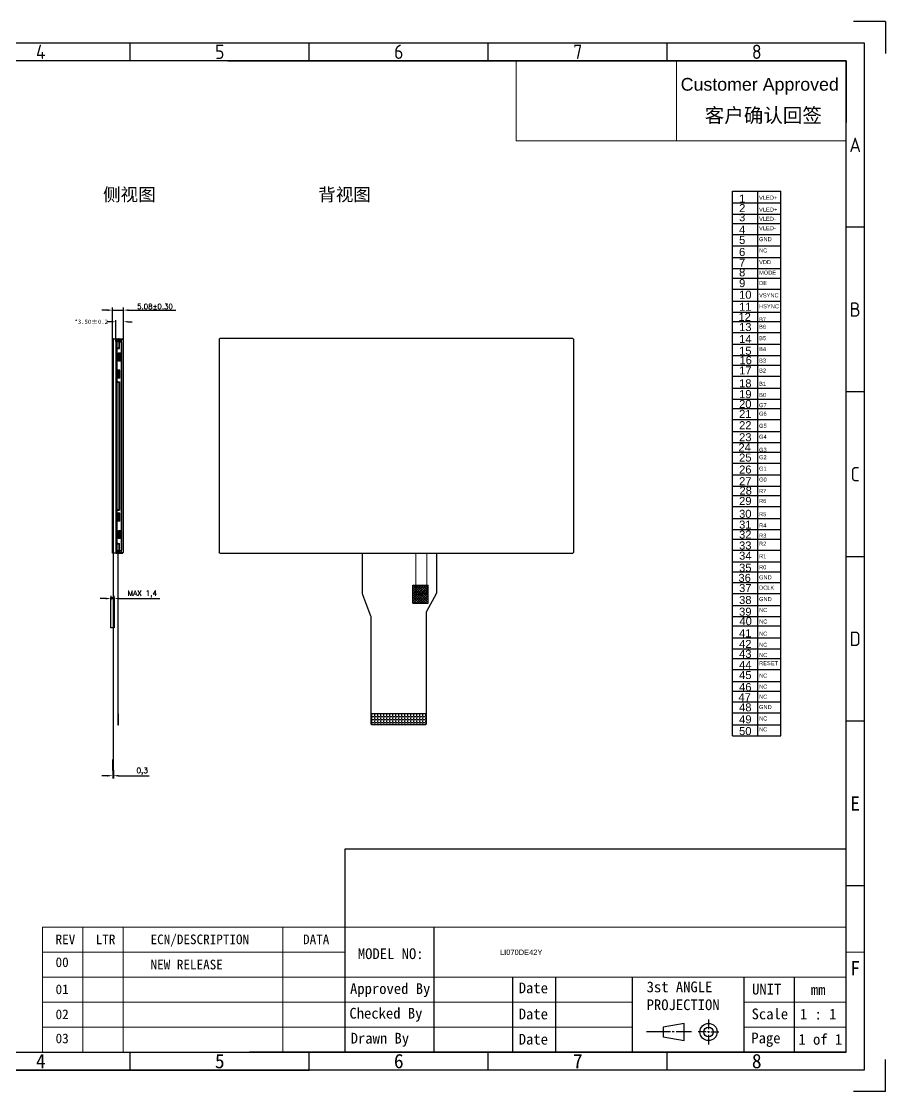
# Model space of a CAD drawing. Header units: millimetres. Extents: x 191 to 2495, y 125 to 624.
# Drawn here: x 2091.9 to 2494.6, y 124.9 to 623.6 of the extents above; entities that cross this region are included whole.
import ezdxf
from ezdxf.enums import TextEntityAlignment as Align

# ---------------------------------------------------------------- set-up
doc = ezdxf.new("R2010")
doc.units = ezdxf.units.MM
doc.layers.get('0').update_dxf_attribs({"linetype": 'CONTINUOUS'})
doc.layers.get('Defpoints').update_dxf_attribs({"linetype": 'CONTINUOUS'})
doc.layers.add('08_Dimension', color=3, linetype='CONTINUOUS', lineweight=9)
for name, color, linetype in [('0_dim', 7, 'CONTINUOUS'), ('AFILM1_GBR', 14, 'CONTINUOUS'), ('BL1_Housing', 7, 'CONTINUOUS'), ('BL3_Frame', 6, 'CONTINUOUS'), ('BL3_Frame_1', 52, 'CONTINUOUS'), ('DIM', 4, 'CONTINUOUS'), ('FPC', 4, 'CONTINUOUS'), ('FRAME', 7, 'CONTINUOUS'), ('LAYER_16', 6, 'CONTINUOUS'), ('SENSOR O.D', 7, 'CONTINUOUS')]:
    doc.layers.add(name, color=color, linetype=linetype)
doc.layers.add('COVER', color=173, linetype='CONTINUOUS', plot=False)
doc.styles.add('DIM', font='complex.shx')
doc.styles.add('ISO Proportional', font='isocp.shx', dxfattribs={"bigfont": 'gbcbig.shx'})
doc.styles.add('ROMANS', font='romans.shx', dxfattribs={"bigfont": 'chineset.shx'})
doc.styles.get("Standard").update_dxf_attribs({"font": 'arial.ttf'})
doc.styles.add('T01', font='')
doc.styles.add('宝明', font='simhei.ttf')
doc.styles.add('样式 1', font='arial.ttf', dxfattribs={"height": 2})
doc.styles.add('黑体', font='')
doc.styles.get('T01').set_extended_font_data('SimSun')
doc.styles.get('黑体').set_extended_font_data('楷体_GB2312')
doc.dimstyles.new('0.3', dxfattribs={"dimtxt": 2.4, "dimasz": 2.5, "dimexe": 1.25, "dimexo": 0.625, "dimgap": 0.5, "dimtad": 1, "dimzin": 0, "dimdsep": 46, "dimtxsty": 'DIM', "dimcen": 1, "dimclrd": 256, "dimclre": 256, "dimclrt": 256, "dimadec": 0, "dimazin": 0, "dimtp": 0.3, "dimtm": 0.3, "dimtfac": 1, "dimtdec": 4, "dimtofl": 0, "dimtmove": 0, "dimatfit": 3, "dimfxl": 0, "dimtolj": 1, "dimtzin": 0, "dimarcsym": 0})
doc.dimstyles.new('ISO-25', dxfattribs={"dimtxt": 2.5, "dimasz": 2.5, "dimexe": 1.25, "dimexo": 0.625, "dimtad": 1, "dimzin": 0, "dimtxsty": 'Standard', "dimcen": 2.5, "dimadec": 0, "dimazin": 0, "dimtfac": 1, "dimtdec": 4, "dimtofl": 0, "dimtmove": 0, "dimatfit": 3, "dimfxl": 0, "dimtolj": 1, "dimtzin": 0, "dimarcsym": 0})
doc.dimstyles.new('T1', dxfattribs={"dimtxt": 2, "dimasz": 2, "dimexe": 0.8, "dimexo": 0.5, "dimgap": 0.5, "dimtad": 0, "dimzin": 0, "dimdsep": 46, "dimtxsty": 'T01', "dimcen": 0, "dimclrd": 3, "dimclre": 3, "dimclrt": 3, "dimadec": 0, "dimazin": 0, "dimtfac": 1, "dimtdec": 4, "dimtofl": 0, "dimtmove": 0, "dimatfit": 3, "dimfxl": 0, "dimtolj": 1, "dimtzin": 0, "dimlwd": 0, "dimlwe": 0, "dimarcsym": 0})

# ---------------------------------------------------------------- blocks, each defined once
blk = doc.blocks.new('HYTYUJ')
at = {"color": 6}
for p, q in [((2424.1, 293.19), (2424.1, 193.79)), ((2424.4, 293.49), (2588.8, 293.49)), ((2589.1, 293.19), (2589.1, 193.79)), ((2588.8, 193.49), (2424.4, 193.49))]:
    blk.add_line(p, q, dxfattribs=at)
for centre, start, end in [((2424.4, 293.19), 90, 180), ((2588.8, 293.19), 0, 90), ((2424.4, 193.79), 180, 270), ((2588.8, 193.79), 270, 0)]:
    blk.add_arc(centre, 0.3, start, end, dxfattribs=at)
blk = doc.blocks.new('*D52')
at = {"color": 0}
for p, q in [((2135.98, 474.44), (2135.98, 484.44)), ((2139.48, 474.44), (2139.48, 484.44)), ((2133.98, 483.64), (2131.94, 483.64)), ((2141.48, 483.64), (2143.48, 483.64))]:
    blk.add_line(p, q, dxfattribs=at)
for points in [[(2133.98, 483.98), (2133.98, 483.31), (2135.98, 483.64)], [(2141.48, 483.98), (2141.48, 483.31), (2139.48, 483.64)]]:
    blk.add_solid(points, dxfattribs=at)
at = {"layer": 'Defpoints', "color": 0}
for p in [(2135.98, 483.64), (2135.98, 473.94), (2139.48, 473.94)]:
    blk.add_point(p, dxfattribs=at)
at = {"color": 0, "insert": (2124.47, 483.64), "char_height": 2, "attachment_point": 5, "style": 'T01'}
blk.add_mtext('\\A1;*3.50%%p0.2', dxfattribs=at)
blk = doc.blocks.new('RECTANGLE_18')
blk.add_solid([(0.499998, 3.499992), (0.499998, -3.499992), (-0.499998, 3.499992), (-0.499998, -3.499992)])
blk = doc.blocks.new('*D66')
at = {"layer": 'Defpoints', "color": 0}
for p in [(2135.08, 354.66), (2133.68, 353.25), (2135.08, 353.25)]:
    blk.add_point(p, dxfattribs=at)
at = {"layer": 'SENSOR O.D', "color": 0, "lineweight": -2}
for p, q in [((2131.18, 354.66), (2128.68, 354.66)), ((2133.68, 353.87), (2133.68, 355.91)), ((2133.68, 354.66), (2135.08, 354.66)), ((2135.08, 353.87), (2135.08, 355.91)), ((2137.58, 354.66), (2156.45, 354.66))]:
    blk.add_line(p, q, dxfattribs=at)
at = {"layer": 'SENSOR O.D', "color": 0}
for points in [[(2131.18, 355.08), (2131.18, 354.25), (2133.68, 354.66)], [(2137.58, 355.08), (2137.58, 354.25), (2135.08, 354.66)]]:
    blk.add_solid(points, dxfattribs=at)
at = {"layer": 'SENSOR O.D', "color": 0, "insert": (2148.26, 356.78), "char_height": 2.5, "attachment_point": 5, "style": 'DIM'}
blk.add_mtext('MAX 1,4', dxfattribs=at)
blk = doc.blocks.new('*D67')
at = {"color": 0, "lineweight": -2}
for p, q in [((2134.48, 274.72), (2134.48, 270.86)), ((2134.78, 274.72), (2134.78, 270.86)), ((2131.98, 272.11), (2129.48, 272.11)), ((2134.48, 272.11), (2134.78, 272.11)), ((2137.28, 272.11), (2151.39, 272.11))]:
    blk.add_line(p, q, dxfattribs=at)
at = {"color": 0}
for points in [[(2131.98, 272.52), (2131.98, 271.69), (2134.48, 272.11)], [(2137.28, 272.52), (2137.28, 271.69), (2134.78, 272.11)]]:
    blk.add_solid(points, dxfattribs=at)
at = {"layer": 'Defpoints', "color": 0}
for p in [(2134.48, 275.35), (2134.78, 275.35), (2134.78, 272.11)]:
    blk.add_point(p, dxfattribs=at)
at = {"color": 0, "insert": (2148.21, 274.22), "char_height": 2.5, "attachment_point": 5, "style": 'DIM'}
blk.add_mtext('0,3', dxfattribs=at)
blk = doc.blocks.new('*D68')
at = {"layer": 'Defpoints', "color": 0}
for p in [(2139.48, 489.05), (2134.4, 474), (2139.48, 474)]:
    blk.add_point(p, dxfattribs=at)
at = {"layer": 'DIM', "lineweight": -2}
for p, q in [((2131.9, 489.05), (2129.4, 489.05)), ((2134.4, 474.63), (2134.4, 490.3)), ((2134.4, 489.05), (2139.48, 489.05)), ((2139.48, 474.63), (2139.48, 490.3)), ((2141.98, 489.05), (2163.88, 489.05))]:
    blk.add_line(p, q, dxfattribs=at)
at = {"layer": 'DIM'}
for points in [[(2131.9, 489.47), (2131.9, 488.63), (2134.4, 489.05)], [(2141.98, 489.47), (2141.98, 488.63), (2139.48, 489.05)]]:
    blk.add_solid(points, dxfattribs=at)
at = {"layer": 'DIM', "insert": (2154.18, 490.75), "char_height": 2.4, "attachment_point": 5, "style": 'DIM'}
blk.add_mtext('\\A1;5.08±0.30', dxfattribs=at)

msp = doc.modelspace()

# ---------------------------------------------------------------- hatches: boundary and pattern name
h = msp.add_hatch()
h.set_pattern_fill('ANGLE', color=256, scale=0.2, style=0)
h.set_pattern_definition([(0, (49.291, -1095.971), (0, 1.397), [1.016, -0.381]), (90, (49.291, -1095.971), (-1.397, 9e-17), [1.016, -0.381])])
h.paths.add_polyline_path([(2280.1571, 295.8718, 0.41421357), (2280.4571, 296.1718), (2280.4571, 300.8718), (2254.9571, 300.8718), (2254.9571, 296.1718, 0.41421357), (2255.2571, 295.8718)])
at = {"layer": '08_Dimension'}
h = msp.add_hatch(dxfattribs=at)
h.set_pattern_fill('ANSI37', color=0, scale=0.25, style=0)
h.set_pattern_definition([(45, (48.19546, 74.87185), (-0.561266, 0.561266), []), (135, (48.19546, 74.87185), (-0.561266, -0.561266), [])])
h.paths.add_polyline_path([(2280.774, 360.8329), (2275.774, 360.8329), (2275.774, 356.5882), (2276.6409, 356.5882, -0.97196525), (2277.774, 356.5882), (2278.6786, 356.5882, -0.97196525), (2279.8118, 356.5882), (2280.774, 356.5882)], flags=17)
h.paths.add_polyline_path([(2275.774, 360.8329), (2274.2948, 360.8329), (2274.2948, 352.4824), (2281.4202, 352.4824), (2281.4202, 360.8329), (2280.774, 360.8329), (2280.774, 356.5882), (2279.8118, 356.5882, 0.0000518), (2279.8118, 356.5883, 0.97186452), (2278.6786, 356.5882), (2277.774, 356.5882, 0.97196525), (2276.6409, 356.5882), (2275.774, 356.5882)])

# ---------------------------------------------------------------- linework, layer by layer
at = {"color": 1}
for p, q in [((2494.596, 623.6059), (2479.596, 623.6059)), ((2494.596, 623.6059), (2494.596, 608.6059)), ((2494.596, 124.9037), (2494.596, 139.9037)), ((2494.596, 124.9037), (2479.596, 124.9037))]:
    msp.add_line(p, q, dxfattribs=at)
for p, q in [((2142.6658, 605.2661), (2142.6658, 613.6059)), ((2226.0634, 605.2661), (2226.0634, 613.6059)), ((2309.461, 605.2661), (2309.461, 613.6059)), ((2392.8586, 605.2661), (2392.8586, 613.6059)), ((2476.2562, 605.2661), (1809.0754, 605.2661)), ((2188.1554, 605.2661), (2476.2562, 605.2661)), ((2476.2562, 143.2434), (2476.2562, 605.2661)), ((2476.2562, 605.2661), (2476.2562, 576.4373)), ((2484.596, 527.7064), (2476.2562, 527.7064)), ((2484.596, 450.9806), (2476.2562, 450.9806)), ((2476.2562, 374.2548), (2484.596, 374.2548)), ((2280.4571, 300.8718), (2254.9571, 300.8718)), ((2484.596, 297.529), (2476.2562, 297.529)), ((2242.6145, 237.9153), (2242.6145, 143.2434)), ((2476.2562, 237.9153), (2242.6145, 237.9153)), ((2476.2562, 143.2434), (2476.2562, 227.4834)), ((2484.596, 220.8032), (2476.2562, 220.8032)), ((2284.088, 201.5222), (2284.088, 143.2434)), ((2320.8626, 143.2434), (2320.8626, 178.2107)), ((2340.8127, 178.2107), (2340.8127, 143.2434)), ((2376.6059, 143.2434), (2376.6059, 178.2107)), ((2428.5059, 178.2107), (2428.5059, 143.2434)), ((2452.0158, 178.2107), (2452.0158, 143.2434)), ((1809.0754, 143.2434), (2476.2562, 143.2434)), ((2142.6658, 134.9037), (2142.6658, 143.2434)), ((2476.2562, 143.2434), (2198.2642, 143.2434)), ((2226.0634, 134.9037), (2226.0634, 143.2434)), ((2309.461, 134.9037), (2309.461, 143.2434)), ((2392.8586, 134.9037), (2392.8586, 143.2434)), ((2059.2682, 134.9037), (2226.0634, 134.9037))]:
    msp.add_line(p, q)
at = {"lineweight": 5}
for p, q in [((2322.4819, 605.2661), (2322.4819, 568.003)), ((2397.1944, 605.2661), (2397.1944, 568.003)), ((2322.4819, 568.003), (2476.2562, 568.003)), ((2101.8085, 201.5222), (2476.2562, 201.5222)), ((2101.8085, 189.8664), (2242.6145, 189.8664)), ((2476.2562, 189.8664), (2484.596, 189.8664)), ((2101.8085, 178.2107), (2476.2562, 178.2107)), ((2101.8085, 166.5549), (2376.6059, 166.5549)), ((2376.6059, 166.5549), (2101.8085, 166.5549)), ((2428.5059, 166.5549), (2476.2562, 166.5549)), ((2476.2562, 166.5549), (2428.5059, 166.5549)), ((2376.6059, 154.8992), (2101.8085, 154.8992)), ((2476.2562, 154.8992), (2428.5059, 154.8992))]:
    msp.add_line(p, q, dxfattribs=at)
at = {"color": 3}
for p, q in [((2423.3367, 544.5331), (2445.7882, 544.5331)), ((2423.3367, 539.0042), (2445.7882, 539.0042)), ((2423.3367, 533.8309), (2445.7882, 533.8309)), ((2423.3367, 529.4403), (2445.7882, 529.4403)), ((2423.3367, 524.267), (2445.7882, 524.267)), ((2423.3367, 519.0009), (2445.7882, 519.0009)), ((2423.3367, 513.5648), (2445.7882, 513.5648)), ((2423.3367, 508.3915), (2445.7882, 508.3915)), ((2423.3367, 504.0009), (2445.7882, 504.0009)), ((2423.3367, 498.8276), (2445.7882, 498.8276)), ((2423.3367, 493.2987), (2445.7882, 493.2987)), ((2423.3367, 488.1255), (2445.7882, 488.1255)), ((2423.3367, 483.7348), (2445.7882, 483.7348)), ((2423.3367, 478.5615), (2445.7882, 478.5615)), ((2423.3367, 473.1333), (2445.7882, 473.1333)), ((2423.3367, 467.8594), (2445.7882, 467.8594)), ((2423.3367, 463.4687), (2445.7882, 463.4687)), ((2423.3367, 458.2954), (2445.7882, 458.2954)), ((2423.3367, 452.7666), (2445.7882, 452.7666)), ((2423.3367, 447.5933), (2445.7882, 447.5933)), ((2423.3367, 443.2026), (2445.7882, 443.2026)), ((2423.3367, 438.0293), (2445.7882, 438.0293)), ((2423.3367, 432.5005), (2445.7882, 432.5005)), ((2423.3367, 427.3272), (2445.7882, 427.3272)), ((2423.3367, 422.9365), (2445.7882, 422.9365)), ((2423.3367, 417.7632), (2445.7882, 417.7632)), ((2423.3367, 412.2344), (2445.7882, 412.2344)), ((2423.3367, 407.0611), (2445.7882, 407.0611)), ((2423.3367, 402.6704), (2445.7882, 402.6704)), ((2423.3367, 397.4971), (2445.7882, 397.4971)), ((2423.3367, 391.9683), (2445.7882, 391.9683)), ((2423.3367, 386.795), (2445.7882, 386.795)), ((2423.3367, 382.4043), (2445.7882, 382.4043)), ((2423.3367, 377.231), (2445.7882, 377.231)), ((2423.3367, 371.7022), (2445.7882, 371.7022)), ((2423.3367, 367.0979), (2445.7882, 367.0979)), ((2423.3367, 362.1382), (2445.7882, 362.1382)), ((2423.3367, 356.9649), (2445.7882, 356.9649)), ((2423.3367, 351.4361), (2445.7882, 351.4361)), ((2423.3367, 346.2628), (2445.7882, 346.2628)), ((2423.3367, 341.8721), (2445.7882, 341.8721)), ((2423.3367, 336.3433), (2445.7882, 336.3433)), ((2423.3367, 331.17), (2445.7882, 331.17)), ((2423.3367, 326.7793), (2445.7882, 326.7793)), ((2423.3367, 321.606), (2445.7882, 321.606)), ((2423.3367, 316.0772), (2445.7882, 316.0772)), ((2423.3367, 311.473), (2445.7882, 311.473)), ((2423.3367, 306.5132), (2445.7882, 306.5132)), ((2423.3367, 301.3399), (2445.7882, 301.3399)), ((2423.3367, 295.8111), (2445.7882, 295.8111)), ((2423.3367, 290.6378), (2445.7882, 290.6378))]:
    msp.add_line(p, q, dxfattribs=at)
at = {"color": 6, "linetype": 'Continuous'}
for p, q in [((2139.2271, 475.7444), (2139.2271, 475.5444)), ((2139.2271, 375.7444), (2139.2271, 375.9444))]:
    msp.add_line(p, q, dxfattribs=at)
at = {"color": 0}
for p, q in [((2136.9271, 375.7444), (2136.9271, 295.8718)), ((2274.2948, 352.4824), (2274.2948, 360.8329)), ((2274.2948, 360.8329), (2281.4202, 360.8329)), ((2281.4202, 352.4824), (2281.4202, 360.8329)), ((2275.774, 356.5882), (2276.6409, 356.5882)), ((2277.774, 356.5882), (2278.6786, 356.5882)), ((2279.8118, 356.5882), (2280.774, 356.5882)), ((2274.2948, 352.4824), (2281.4202, 352.4824)), ((2137.2271, 300.8718), (2136.9271, 300.8718)), ((2137.2271, 295.8718), (2137.2271, 300.8718)), ((2136.9271, 295.8718), (2137.2271, 295.8718))]:
    msp.add_line(p, q, dxfattribs=at)
at = {"linetype": 'Continuous', "lineweight": 5}
for p, q in [((2101.8085, 143.2434), (2101.8085, 201.5222)), ((2120.5769, 143.2434), (2120.5769, 201.5222)), ((2139.3452, 201.5222), (2139.3452, 143.2434)), ((2213.7758, 143.2434), (2213.7758, 201.5222))]:
    msp.add_line(p, q, dxfattribs=at)
at = {"color": 7}
for p, q in [((2400.7811, 156.6855), (2390.9986, 154.9068)), ((2390.9986, 154.9068), (2390.9986, 150.4602)), ((2400.7811, 148.6816), (2400.7811, 156.6855)), ((2412.1017, 158.4641), (2412.1017, 154.0175)), ((2412.1017, 158.4641), (2412.1017, 154.9068)), ((2394.3244, 152.6835), (2383.2569, 152.6835)), ((2390.9986, 150.4602), (2400.7811, 148.6816)), ((2396.1031, 152.6835), (2395.2138, 152.6835)), ((2396.1031, 152.6835), (2395.2138, 152.6835)), ((2404.1069, 152.6835), (2396.9924, 152.6835)), ((2403.2176, 152.6835), (2396.9924, 152.6835)), ((2411.0125, 152.6835), (2407.3004, 152.6835)), ((2412.5463, 152.6835), (2411.657, 152.6835)), ((2412.5463, 152.6835), (2411.657, 152.6835)), ((2412.1017, 153.1282), (2412.1017, 152.2389)), ((2412.1017, 153.1282), (2412.1017, 152.2389)), ((2412.1017, 151.3496), (2412.1017, 146.903)), ((2412.1017, 150.4602), (2412.1017, 146.903)), ((2413.1908, 152.6835), (2416.9029, 152.6835))]:
    msp.add_line(p, q, dxfattribs=at)
at = {"color": 7, "linetype": 'Continuous', "lineweight": 5}
msp.add_line((2102.204, 143.2434), (2242.6145, 143.2434), dxfattribs=at)
for points in [[(2484.596, 134.9037), (1800.7357, 134.9037), (1800.7357, 613.6059), (2484.596, 613.6059)], [(2134.7771, 475.6444), (2135.8771, 475.6444), (2135.8771, 375.8444), (2134.7771, 375.8444)]]:
    msp.add_lwpolyline(points, close=True)
at = {"color": 4}
for points in [[(2134.6521, 375.8444), (2134.7771, 375.8444), (2134.7771, 475.6444), (2134.6521, 475.6444)], [(2134.7771, 355.0782), (2135.0771, 355.0782), (2135.0771, 341.0782), (2134.7771, 341.0782)]]:
    msp.add_lwpolyline(points, close=True, dxfattribs=at)
at = {"color": 5}
msp.add_lwpolyline([(2133.6771, 355.0782), (2134.6771, 355.0782), (2134.6771, 341.0782), (2133.6771, 341.0782)], close=True, dxfattribs=at)
at = {"color": 2}
msp.add_lwpolyline([(2134.4771, 279.5944), (2134.6771, 279.5944), (2134.6771, 274.5944), (2134.4771, 274.5944)], close=True, dxfattribs=at)
at = {"color": 7}
for radius in [4.0019, 2.2233]:
    msp.add_circle((2412.1017, 152.6835), radius, dxfattribs=at)
at = {"color": 0}
for centre in [(2277.2075, 356.5721), (2279.2452, 356.5721)]:
    msp.add_arc(centre, 0.5668, 1.628998, 178.371002, dxfattribs=at)
at = {"layer": '08_Dimension', "color": 0}
for p, q in [((2275.774, 356.5882), (2275.774, 375.7768)), ((2280.774, 356.5882), (2280.774, 375.7768))]:
    msp.add_line(p, q, dxfattribs=at)
at = {"layer": '0_dim', "color": 6, "linetype": 'Continuous'}
for p, q in [((2136.4771, 475.2444), (2137.5771, 475.2444)), ((2139.2271, 475.5444), (2136.9271, 475.5444)), ((2136.4771, 376.2444), (2137.5771, 376.2444)), ((2136.9271, 375.9444), (2139.2271, 375.9444))]:
    msp.add_line(p, q, dxfattribs=at)
at = {"layer": 'BL1_Housing', "color": 6, "linetype": 'Continuous'}
for p, q in [((2136.4771, 375.9944), (2136.4771, 475.2944)), ((2136.4771, 475.2944), (2137.5271, 475.2944)), ((2136.4771, 474.4944), (2137.5271, 474.4944)), ((2137.6271, 475.3444), (2137.3751, 475.3444)), ((2137.3751, 475.3444), (2137.3751, 475.2944)), ((2137.5271, 471.3444), (2137.5271, 475.2944)), ((2137.5271, 475.0444), (2138.5771, 475.0444)), ((2137.5271, 474.2444), (2138.5771, 474.2444)), ((2138.1271, 475.0444), (2137.6271, 475.3444)), ((2138.5771, 376.2444), (2138.5771, 475.0444)), ((2137.5271, 471.3444), (2136.4771, 471.3444)), ((2137.3771, 465.4944), (2137.3771, 468.6944)), ((2137.3771, 468.6944), (2138.0771, 468.6944)), ((2138.0771, 465.4944), (2137.3771, 465.4944)), ((2137.5771, 465.4944), (2137.5771, 468.6944)), ((2138.0771, 465.4944), (2138.0771, 468.6944)), ((2137.5271, 455.3444), (2136.4771, 455.3444)), ((2137.5271, 395.9444), (2137.5271, 455.3444)), ((2137.5271, 395.9444), (2136.4771, 395.9444)), ((2137.3771, 386.0444), (2138.0771, 386.0444)), ((2137.3771, 382.8444), (2137.3771, 386.0444)), ((2137.5771, 382.8444), (2137.5771, 386.0444)), ((2138.0771, 382.8444), (2138.0771, 386.0444)), ((2137.5271, 379.9444), (2136.4771, 379.9444)), ((2138.0771, 382.8444), (2137.3771, 382.8444)), ((2137.5271, 375.9944), (2137.5271, 379.9444)), ((2136.4771, 376.7944), (2137.5271, 376.7944)), ((2136.4771, 375.9944), (2137.5271, 375.9944)), ((2137.3771, 375.9444), (2137.3771, 375.9944)), ((2137.3771, 375.9444), (2137.5771, 375.9444)), ((2137.5271, 377.0444), (2138.5771, 377.0444)), ((2137.5271, 376.2444), (2138.5771, 376.2444)), ((2137.5771, 375.9444), (2138.0771, 376.2444))]:
    msp.add_line(p, q, dxfattribs=at)
at = {"layer": 'BL3_Frame', "color": 6, "linetype": 'Continuous'}
for p, q in [((2135.9771, 475.5444), (2135.9771, 375.9444)), ((2136.1771, 475.7444), (2139.2271, 475.7444)), ((2136.9271, 475.7444), (2136.9271, 474.5444)), ((2138.2271, 474.5444), (2136.9271, 474.5444)), ((2138.5271, 474.2444), (2138.5271, 377.2444)), ((2137.7771, 461.0944), (2136.7246, 461.0944)), ((2136.7246, 461.0944), (2136.7246, 457.2895)), ((2137.7771, 457.2895), (2137.7771, 461.0944)), ((2137.7771, 457.2895), (2136.7246, 457.2895)), ((2137.7771, 394.4493), (2136.7246, 394.4493)), ((2136.7246, 394.4493), (2136.7246, 390.6444)), ((2137.7771, 390.6444), (2137.7771, 394.4493)), ((2137.7771, 390.6444), (2136.7246, 390.6444)), ((2136.1771, 375.7444), (2139.2271, 375.7444)), ((2136.9271, 376.9444), (2136.9271, 375.7444)), ((2138.2271, 376.9444), (2136.9271, 376.9444))]:
    msp.add_line(p, q, dxfattribs=at)
for centre, radius, start, end in [((2136.1771, 475.5444), 0.2, 90, 180), ((2138.2271, 474.2444), 0.3, 0, 90), ((2136.1771, 375.9444), 0.2, 180, 270), ((2138.2271, 377.2444), 0.3, 270, 0)]:
    msp.add_arc(centre, radius, start, end, dxfattribs=at)
at = {"layer": 'BL3_Frame_1', "color": 6, "linetype": 'Continuous'}
for p, q in [((2136.4771, 475.4444), (2139.2771, 475.4444)), ((2136.4771, 475.4444), (2136.4771, 475.2444)), ((2137.4071, 475.7444), (2137.4071, 475.4444)), ((2137.4071, 475.7444), (2137.7771, 475.7444)), ((2137.5771, 471.1944), (2137.5771, 475.4444)), ((2137.7771, 475.7444), (2137.7771, 475.4444)), ((2139.4771, 376.2444), (2139.4771, 475.2444)), ((2136.4771, 455.9944), (2136.4771, 470.8944)), ((2136.7771, 471.1944), (2137.5771, 471.1944)), ((2137.2471, 469.0944), (2138.1771, 469.0944)), ((2137.2471, 465.2944), (2137.2471, 469.0944)), ((2138.1771, 469.0944), (2138.1771, 465.2944)), ((2138.1771, 465.2944), (2137.2471, 465.2944)), ((2136.9746, 460.0619), (2137.7771, 460.0619)), ((2136.9746, 458.3219), (2136.9746, 460.0619)), ((2137.4071, 460.6944), (2137.7771, 460.6944)), ((2137.4071, 457.6895), (2137.4071, 460.6944)), ((2137.7771, 457.6895), (2137.7771, 460.6944)), ((2136.7771, 455.6944), (2137.5771, 455.6944)), ((2137.7771, 458.3219), (2136.9746, 458.3219)), ((2137.7771, 457.6895), (2137.4071, 457.6895)), ((2137.5771, 455.6944), (2137.5771, 395.7944)), ((2136.4771, 380.5944), (2136.4771, 395.4944)), ((2136.7771, 395.7944), (2137.5771, 395.7944)), ((2137.4071, 394.0493), (2137.7771, 394.0493)), ((2137.4071, 391.0444), (2137.4071, 394.0493)), ((2137.7771, 391.0444), (2137.7771, 394.0493)), ((2136.9746, 393.4168), (2137.7771, 393.4168)), ((2136.9746, 391.6768), (2136.9746, 393.4168)), ((2137.7771, 391.6768), (2136.9746, 391.6768)), ((2137.7771, 391.0444), (2137.4071, 391.0444)), ((2137.2471, 382.6444), (2137.2471, 386.4444)), ((2137.2471, 386.4444), (2138.1771, 386.4444)), ((2138.1771, 386.4444), (2138.1771, 382.6444)), ((2136.7771, 380.2944), (2137.5771, 380.2944)), ((2138.1771, 382.6444), (2137.2471, 382.6444)), ((2137.5771, 376.0444), (2137.5771, 380.2944)), ((2136.4771, 376.0444), (2136.4771, 376.2444)), ((2136.4771, 376.0444), (2139.2771, 376.0444)), ((2137.4071, 375.7444), (2137.4071, 376.0444)), ((2137.4071, 375.7444), (2137.7771, 375.7444)), ((2137.7771, 375.7444), (2137.7771, 376.0444))]:
    msp.add_line(p, q, dxfattribs=at)
for centre, radius, start, end in [((2137.6076, 474.9936), 0.7771, 104.955195, 144.543897), ((2139.2771, 475.2444), 0.2, 0, 90), ((2136.7771, 470.8944), 0.3, 90, 180), ((2137.7244, 460.0133), 0.7513, 114.981695, 176.291832), ((2136.7771, 455.9944), 0.3, 180, 270), ((2137.7244, 458.3705), 0.7513, 183.708168, 245.018305), ((2136.7771, 395.4944), 0.3, 90, 180), ((2137.7244, 393.3682), 0.7513, 114.981695, 176.291832), ((2137.7244, 391.7254), 0.7513, 183.708168, 245.018305), ((2136.7771, 380.5944), 0.3, 180, 270), ((2137.6076, 376.4952), 0.7771, 215.456103, 255.044805), ((2139.2771, 376.2444), 0.2, 270, 0)]:
    msp.add_arc(centre, radius, start, end, dxfattribs=at)
at = {"layer": 'COVER', "linetype": 'Continuous'}
msp.add_lwpolyline([(2134.4021, 475.6444), (2134.6521, 475.6444), (2134.6521, 375.8444), (2134.4021, 375.8444)], close=True, dxfattribs=at)
at = {"layer": 'FPC', "color": 1}
msp.add_lwpolyline([(2134.7771, 378.9444), (2134.6771, 378.9444), (2134.6771, 274.5944), (2134.7771, 274.5944)], close=True, dxfattribs=at)
at = {"layer": 'FRAME', "color": 3}
for p, q in [((2423.3367, 524.267), (2423.3367, 544.5331)), ((2435.0101, 524.267), (2435.0101, 544.5331)), ((2445.7882, 524.267), (2445.7882, 544.5331)), ((2423.3367, 498.8276), (2423.3367, 524.267)), ((2435.0101, 498.8276), (2435.0101, 524.267)), ((2445.7882, 498.8276), (2445.7882, 524.267)), ((2423.3367, 478.5615), (2423.3367, 498.8276)), ((2435.0101, 478.5615), (2435.0101, 498.8276)), ((2445.7882, 478.5615), (2445.7882, 498.8276)), ((2423.3367, 458.2954), (2423.3367, 478.5615)), ((2435.0101, 458.2954), (2435.0101, 478.5615)), ((2445.7882, 458.2954), (2445.7882, 478.5615)), ((2423.3367, 438.0293), (2423.3367, 458.2954)), ((2435.0101, 438.0293), (2435.0101, 458.2954)), ((2445.7882, 438.0293), (2445.7882, 458.2954)), ((2423.3367, 417.7632), (2423.3367, 438.0293)), ((2435.0101, 417.7632), (2435.0101, 438.0293)), ((2445.7882, 417.7632), (2445.7882, 438.0293)), ((2423.3367, 397.4971), (2423.3367, 417.7632)), ((2435.0101, 397.4971), (2435.0101, 417.7632)), ((2445.7882, 397.4971), (2445.7882, 417.7632)), ((2423.3367, 377.231), (2423.3367, 397.4971)), ((2435.0101, 377.231), (2435.0101, 397.4971)), ((2445.7882, 377.231), (2445.7882, 397.4971)), ((2423.3367, 356.9649), (2423.3367, 377.231)), ((2435.0101, 356.9649), (2435.0101, 377.231)), ((2445.7882, 356.9649), (2445.7882, 377.231)), ((2423.3367, 341.8721), (2423.3367, 356.9649)), ((2435.0101, 341.8721), (2435.0101, 356.9649)), ((2445.7882, 341.8721), (2445.7882, 356.9649)), ((2423.3367, 321.606), (2423.3367, 341.8721)), ((2435.0101, 321.606), (2435.0101, 341.8721)), ((2445.7882, 321.606), (2445.7882, 341.8721)), ((2423.3367, 301.3399), (2423.3367, 321.606)), ((2435.0101, 301.3399), (2435.0101, 321.606)), ((2445.7882, 301.3399), (2445.7882, 321.606)), ((2423.3367, 290.6378), (2423.3367, 301.3399)), ((2435.0101, 290.6378), (2435.0101, 301.3399)), ((2445.7882, 290.6378), (2445.7882, 301.3399))]:
    msp.add_line(p, q, dxfattribs=at)
at = {"layer": 'LAYER_16', "color": 0}
msp.add_lwpolyline([(2285.4071, 375.7768), (2285.4071, 357.7429), (2285.4058, 357.7141, -0.11471698), (2285.1624, 356.8416), (2280.7018, 348.6862, 0.11471587), (2280.4584, 347.8137), (2280.4571, 347.7849), (2280.4571, 296.1718, -0.41421356), (2280.1571, 295.8718), (2255.2571, 295.8718, -0.41421356), (2254.9571, 296.1718), (2254.9571, 345.3862), (2254.9332, 345.8743), (2254.9033, 346.0846, 0.05575962), (2254.792, 346.5152), (2251.0222, 356.4041, -0.05576108), (2250.9109, 356.8347), (2250.881, 357.045), (2250.8571, 357.5331), (2250.8571, 375.7768)], format="xyb", dxfattribs=at)

# ---------------------------------------------------------------- block references
at = {"color": 0, "xscale": -1}
msp.add_blockref('HYTYUJ', (4773.2535, 182.2873), dxfattribs=at)
at = {"layer": 'AFILM1_GBR', "color": 0}
for p in [(2277.274, 356.5882), (2279.274, 356.5882)]:
    msp.add_blockref('RECTANGLE_18', p, dxfattribs=at)

# ---------------------------------------------------------------- texts
for s, style, p in [('4', 'ISO Proportional', (2100.967, 609.436)), ('5', 'ISO Proportional', (2184.3646, 609.436)), ('6', 'ISO Proportional', (2267.7622, 609.436)), ('7', 'ISO Proportional', (2351.1598, 609.436)), ('8', 'ISO Proportional', (2434.5574, 609.436)), ('A', 'ISO Proportional', (2480.4261, 566.0693)), ('B', 'ISO Proportional', (2480.4261, 489.3435)), ('C', 'ISO Proportional', (2480.4261, 412.6177)), ('D', 'ISO Proportional', (2480.4261, 335.8919)), ('E', '宝明', (2480.4261, 259.1661)), ('F', '宝明', (2480.4261, 182.4403)), ('4', '宝明', (2100.967, 139.0736)), ('5', '宝明', (2184.3646, 139.0736)), ('6', '宝明', (2267.7622, 139.0736)), ('7', '宝明', (2351.1598, 139.0736)), ('8', '宝明', (2434.5574, 139.0736))]:
    msp.add_text(s, height=6.6718, dxfattribs=dict(style=style)).set_placement(p, align=Align.MIDDLE)
at = {"lineweight": 5, "style": '样式 1'}
msp.add_text('Customer Approved', height=5.932261, dxfattribs=at).set_placement((2399.1171, 591.3216))
at = {"color": 7, "style": '宝明'}
for s, p in [('MODEL NO:', (2264.0053, 189.1557)), ('Approved By', (2263.7526, 172.2693)), ('Date', (2330.4742, 173.1761)), ('UNIT', (2439.1755, 172.5987)), ('mm', (2463.193, 172.3875)), ('Checked By', (2261.7731, 160.8131)), ('Date', (2330.4742, 161.0312)), ('Scale', (2440.6682, 161.1733)), ('1 : 1', (2463.193, 160.9621)), ('Drawn By', (2258.9615, 149.0557)), ('Date', (2330.4742, 149.2673)), ('Page', (2438.8438, 149.0578)), ('1 of 1', (2464.1915, 149.3489))]:
    msp.add_text(s, height=5, dxfattribs=at).set_placement(p, align=Align.MIDDLE)
at = {"lineweight": 5}
for s, insert, char_height, width, attachment_point, style in [('{\\fSimSun|b0|i0|c134|p54;客户确认回签}', (2464.8942, 583.1677), 6.666424, 62.410706, 3, 'ROMANS'), ('{\\fSimSun|b0|i0|c134|p2;\\C7;REV}', (2107.8496, 198.0963), 4.5, 13.370891, 1, '黑体'), ('{\\fSimSun|b0|i0|c134|p2;\\C7;LTR}', (2126.5351, 198.0963), 4.5, 13.370891, 1, '黑体'), ('{\\fSimSun|b0|i0|c134|p2;\\C7;ECN/DESCRIPTION\\C1;}', (2152.1066, 198.0963), 4.5, 51.180973, 1, '黑体'), ('{\\fSimSun|b0|i0|c134|p2;\\C7;DATA}', (2223.1624, 198.0963), 4.5, 13.370891, 1, '黑体'), ('{\\fSimSun|b0|i0|c134|p2;00}', (2107.8496, 187.4456), 4.5, 13.370891, 1, '黑体'), ('NEW RELEASE', (2152.1066, 186.3398), 4.5, 51.180973, 1, '黑体'), ('{\\fSimSun|b0|i0|c134|p2;01}', (2107.8496, 174.82), 4.5, 13.370891, 1, '黑体'), ('{\\fSimSun|b0|i0|c134|p2;02}', (2107.8496, 163.16), 4.5, 13.370891, 1, '黑体'), ('{\\fSimSun|b0|i0|c134|p2;03}', (2107.8496, 151.9489), 4.5, 13.370891, 1, '黑体')]:
    msp.add_mtext(s, dxfattribs=dict(at, insert=insert, char_height=char_height, width=width, attachment_point=attachment_point, style=style))
at = {"color": 3, "attachment_point": 1}
for s, insert, char_height, width in [('{\\fSimSun|b0|i0|c134|p2;侧视图}', (2129.9466, 545.9192), 6, 29.573595), ('{\\fSimSun|b0|i0|c134|p2;背视图}', (2230.2321, 545.9192), 6, 29.573595), ('1', (2426.3322, 542.9348), 3.7301, 24.016384), ('VLED+', (2435.6468, 542.4019), 1.89536, 28.983013), ('3', (2426.3322, 534.1877), 3.7301, 24.016384), ('2', (2426.3322, 538.4734), 3.7301, 24.016384), ('VLED+', (2435.6468, 536.8731), 1.89536, 28.983013), ('VLED-', (2435.6468, 532.5672), 1.89536, 28.983013), ('4', (2426.3322, 528.4429), 3.7301, 24.016384), ('VLED-', (2435.6468, 528.1766), 1.89536, 28.983013), ('5', (2426.3322, 523.627), 3.7301, 24.016384), ('GND', (2435.6468, 523.0811), 1.89536, 28.983013), ('6', (2426.3322, 518.0365), 3.7301, 24.016384), ('NC', (2435.6468, 517.8151), 1.89536, 28.983013), ('7', (2426.3322, 513.0358), 3.7301, 24.016384), ('VDD', (2435.6468, 512.379), 1.89536, 28.983013), ('8', (2426.3322, 508.5236), 3.7301, 24.016384), ('MODE', (2435.6468, 507.4529), 1.89536, 28.983013), ('9', (2426.3322, 503.5256), 3.7301, 24.016384), ('DE', (2435.6468, 502.6273), 1.89536, 28.983013), ('10', (2426.3322, 498.111), 3.73006, 24.016384), ('VSYNC', (2435.6468, 496.9064), 1.89536, 28.983013), ('11', (2426.3322, 492.4882), 3.73006, 24.016384), ('HSYNC', (2435.6468, 491.8078), 1.89536, 28.983013), ('12', (2426.0296, 487.7699), 3.73006, 24.016384), ('B7', (2435.6468, 485.7215), 1.89536, 28.983013), ('13', (2426.3322, 483.0388), 3.73006, 24.016384), ('B6', (2435.6468, 482.263), 1.89536, 28.983013), ('14', (2426.3322, 477.4595), 3.73006, 24.016384), ('B5', (2435.6468, 476.9454), 1.89536, 28.983013), ('15', (2426.3322, 471.9948), 3.73006, 24.016384), ('B4', (2435.6468, 471.8617), 1.89536, 28.983013), ('16', (2426.4933, 467.594), 3.73006, 24.016384), ('B3', (2435.6468, 466.4999), 1.89536, 28.983013), ('17', (2426.3322, 462.803), 3.73006, 24.016384), ('B2', (2435.6468, 461.8527), 1.89536, 28.983013), ('18', (2426.3322, 456.8117), 3.73006, 24.016384), ('B1', (2435.6468, 455.6707), 1.89536, 28.983013), ('19', (2426.3322, 451.7854), 3.73006, 24.016384), ('B0', (2435.6468, 450.4799), 1.89536, 28.983013), ('20', (2426.3322, 447.1711), 3.73006, 24.016384), ('G7', (2435.6468, 445.7113), 1.89536, 28.983013), ('21', (2426.3322, 442.5711), 3.73006, 24.016384), ('G6', (2435.6468, 441.742), 1.89536, 28.983013), ('22', (2426.3322, 437.3127), 3.73006, 24.016384), ('G5', (2435.6468, 436.1081), 1.89536, 28.983013), ('23', (2426.3322, 431.6899), 3.73006, 24.016384), ('G4', (2435.6468, 431.0095), 1.89536, 28.983013), ('24', (2426.0296, 426.9717), 3.73006, 24.016384), ('G3', (2435.6468, 424.9232), 1.89536, 28.983013), ('25', (2426.3322, 422.2405), 3.73006, 24.016384), ('G2', (2435.6468, 421.4647), 1.89536, 28.983013), ('26', (2426.3322, 416.6612), 3.73006, 24.016384), ('G1', (2435.6468, 416.1471), 1.89536, 28.983013), ('27', (2426.3322, 411.1965), 3.73006, 24.016384), ('G0', (2435.6468, 411.0634), 1.89536, 28.983013), ('28', (2426.4933, 406.7957), 3.73006, 24.016384), ('R7', (2435.6468, 405.7017), 1.89536, 28.983013), ('29', (2426.3322, 402.0047), 3.73006, 24.016384), ('R6', (2435.6468, 401.0544), 1.89536, 28.983013), ('30', (2426.3322, 396.0134), 3.73006, 24.016384), ('R5', (2435.6468, 394.8724), 1.89536, 28.983013), ('31', (2426.3322, 390.9872), 3.73006, 24.016384), ('R4', (2435.6468, 389.6816), 1.89536, 28.983013), ('32', (2426.3322, 386.3729), 3.73006, 24.016384), ('R3', (2435.6468, 384.913), 1.89536, 28.983013), ('33', (2426.3322, 381.2591), 3.73006, 24.016384), ('R2', (2435.6468, 381.1334), 1.89536, 28.983013), ('34', (2426.3322, 376.5144), 3.73006, 24.016384), ('R1', (2435.6468, 375.3098), 1.89536, 28.983013), ('35', (2426.3322, 370.8916), 3.73006, 24.016384), ('R0', (2435.6468, 370.2112), 1.89536, 28.983013), ('36', (2426.0296, 366.1734), 3.73006, 24.016384), ('GND', (2435.6468, 365.4819), 1.89536, 28.983013), ('37', (2426.3322, 361.4422), 3.73006, 24.016384), ('DCLK', (2435.6468, 360.6665), 1.89536, 28.983013), ('38', (2426.3322, 355.8629), 3.73006, 24.016384), ('GND', (2435.6468, 355.3488), 1.89536, 28.983013), ('39', (2426.3322, 350.3982), 3.73006, 24.016384), ('NC', (2435.6468, 350.2651), 1.89536, 28.983013), ('40', (2426.4933, 345.9974), 3.73006, 24.016384), ('NC', (2435.6468, 344.9034), 1.89536, 28.983013), ('41', (2426.3322, 340.3884), 3.73006, 24.016384), ('NC', (2435.6468, 339.2474), 1.89536, 28.983013), ('42', (2426.3322, 335.3622), 3.73006, 24.016384), ('43', (2426.3322, 330.7479), 3.73006, 24.016384), ('NC', (2435.6468, 334.0566), 1.89536, 28.983013), ('NC', (2435.6468, 329.288), 1.89536, 28.983013), ('44', (2426.3322, 325.6341), 3.73006, 24.016384), ('RESET', (2435.6468, 325.5084), 1.89536, 28.983013), ('45', (2426.3322, 320.8894), 3.73006, 24.016384), ('NC', (2435.6468, 319.6848), 1.89536, 28.983013), ('46', (2426.3322, 315.2666), 3.73006, 24.016384), ('NC', (2435.6468, 314.5862), 1.89536, 28.983013), ('47', (2426.0296, 310.5484), 3.73006, 24.016384), ('NC', (2435.6468, 309.8569), 1.89536, 28.983013), ('48', (2426.3322, 305.8172), 3.73006, 24.016384), ('GND', (2435.6468, 305.0415), 1.89536, 28.983013), ('49', (2426.3322, 300.2379), 3.73006, 24.016384), ('NC', (2435.6468, 299.7238), 1.89536, 28.983013), ('50', (2426.3322, 294.7732), 3.73006, 24.016384), ('NC', (2435.6468, 294.6401), 1.89536, 28.983013)]:
    msp.add_mtext(s, dxfattribs=dict(at, insert=insert, char_height=char_height, width=width))
at = {"color": 0, "insert": (2379.8564, 176.1923), "char_height": 5, "width": 44.544392, "attachment_point": 1, "style": '黑体'}
msp.add_mtext('{\\C256; 3st ANGLE \\P PROJECTION}', dxfattribs=at)
at = {"layer": 'DIM'}
msp.add_text('LI070DE42Y', height=2.5, dxfattribs=at).set_placement((2314.9118, 188.5731))

# ---------------------------------------------------------------- dimensions: what is measured, and where the dimension line sits
at = {"color": 3}
dim = msp.add_linear_dim(base=(2135.9771, 483.6445), p1=(2139.4771, 473.9364), p2=(2135.9771, 473.9364), text='*<>%%p0.2', dimstyle='T1', override={"dimclrd": 0, "dimclre": 0, "dimclrt": 0}, dxfattribs=at)
dim.commit()
dim.dimension.update_dxf_attribs({"geometry": '*D52', "text_midpoint": (2124.4659, 483.6445), "dimtype": 160})
dim = msp.add_linear_dim(base=(2134.7771, 272.1058), p1=(2134.4771, 275.3487), p2=(2134.7771, 275.3487), dimstyle='ISO-25', override={"dimtxsty": 'DIM', "dimtp": 0.03, "dimtm": 0.03})
dim.commit()
dim.dimension.update_dxf_attribs({"geometry": '*D67', "text_midpoint": (2148.2076, 272.1058), "dimtype": 160})
at = {"layer": 'DIM'}
dim = msp.add_linear_dim(base=(2139.4770906537, 489.0494441768), p1=(2134.4020906537, 474.0021168463), p2=(2139.4770906537, 474.0021168463), dimstyle='0.3', dxfattribs=at)
dim.commit()
dim.dimension.update_dxf_attribs({"geometry": '*D68', "text_midpoint": (2154.1770906537, 490.7494441768), "dimtype": 160})
at = {"layer": 'SENSOR O.D'}
dim = msp.add_linear_dim(base=(2135.0771, 354.6648), p1=(2133.6771, 353.2459), p2=(2135.0771, 353.2459), text='MAX <>', dimstyle='ISO-25', override={"dimtxsty": 'DIM', "dimtp": 0.2, "dimtm": 0.2}, dxfattribs=at)
dim.commit()
dim.dimension.update_dxf_attribs({"geometry": '*D66', "text_midpoint": (2148.2616, 354.6648), "dimtype": 160})

doc.saveas('drawing.dxf')
